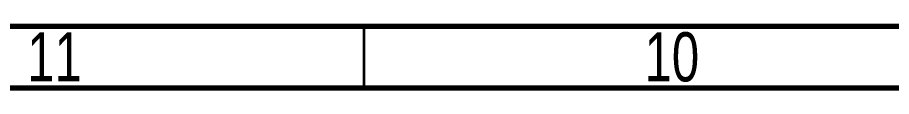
# Model space of a CAD drawing. Header units: millimetres. Extents: x 15 to 1184, y 5 to 836.
# Drawn here: x 671.4 to 742.2, y 831 to 836 of the extents above; entities that cross this region are included whole.
import ezdxf

# ---------------------------------------------------------------- set-up
doc = ezdxf.new("R2010")
doc.units = ezdxf.units.MM
doc.styles.add('SLDTEXTSTYLE1', font='TXT', dxfattribs={"width": 0.75})

msp = doc.modelspace()

# ---------------------------------------------------------------- linework, layer by layer
at = {"color": 7, "linetype": 'Continuous', "lineweight": 70}
for p, q in [((15, 836), (1184, 836)), ((20, 831), (1179, 831))]:
    msp.add_line(p, q, dxfattribs=at)
at = {"color": 7, "linetype": 'Continuous', "lineweight": 35}
msp.add_line((699.5, 831), (699.5, 836), dxfattribs=at)

# ---------------------------------------------------------------- texts
at = {"color": 7, "linetype": 'Continuous', "lineweight": 0, "char_height": 3.96875, "attachment_point": 2, "style": 'SLDTEXTSTYLE1'}
for s, insert in [('11', (674.4201, 835.4998)), ('10', (724.4201, 835.4998))]:
    msp.add_mtext(s, dxfattribs=dict(at, insert=insert))

doc.saveas('drawing.dxf')
